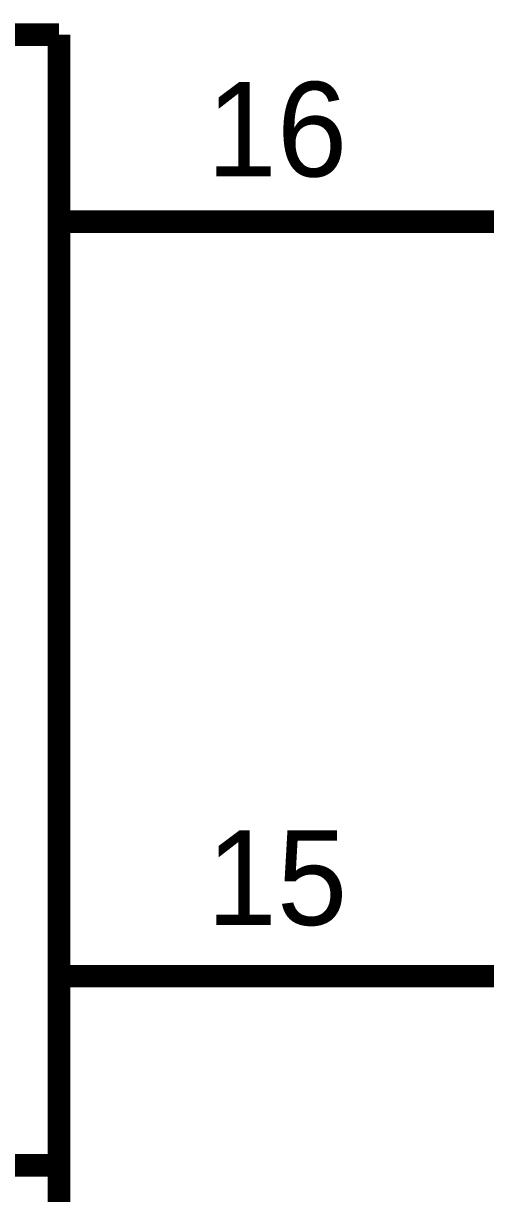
# Model space of a CAD drawing. Header units: inches. Extents: x 0 to 841, y 0 to 594.
# Drawn here: x 577.05 to 583.18, y 559.6 to 575.13 of the extents above; entities that cross this region are included whole.
import ezdxf

# ---------------------------------------------------------------- set-up
doc = ezdxf.new("R2010")
doc.units = ezdxf.units.IN
doc.layers.add('Sheet', color=255, linetype='Continuous')

msp = doc.modelspace()

# ---------------------------------------------------------------- linework, layer by layer
at = {"layer": 'Sheet'}
for points in [[(547.523, 574.977, 0.3, 0.3, 0), (577.521, 574.977, 0.3, 0.3, 0)], [(577.521, 574.977, 0.3, 0.3, 0), (577.521, 529.98, 0.3, 0.3, 0)], [(577.521, 572.495, 0.3, 0.3, 0), (582.512, 572.495, 0.3, 0.3, 0)], [(595.003, 572.495, 0.3, 0.3, 0), (587.503, 572.495, 0.3, 0.3, 0), (582.512, 572.495, 0.3, 0.3, 0)], [(577.521, 562.487, 0.3, 0.3, 0), (582.512, 562.487, 0.3, 0.3, 0)], [(582.512, 562.487, 0.3, 0.3, 0), (587.503, 562.487, 0.3, 0.3, 0), (597.511, 562.487, 0.3, 0.3, 0)], [(577.521, 559.978, 0.3, 0.3, 0), (567.513, 559.978, 0.3, 0.3, 0)]]:
    msp.add_lwpolyline(points, format="xyseb", dxfattribs=at)

# ---------------------------------------------------------------- texts
for s, p in [('16', (579.481, 573.096)), ('15', (579.481, 563.166))]:
    msp.add_text(s, height=1.2543, dxfattribs=at).set_placement(p)

doc.saveas('drawing.dxf')
